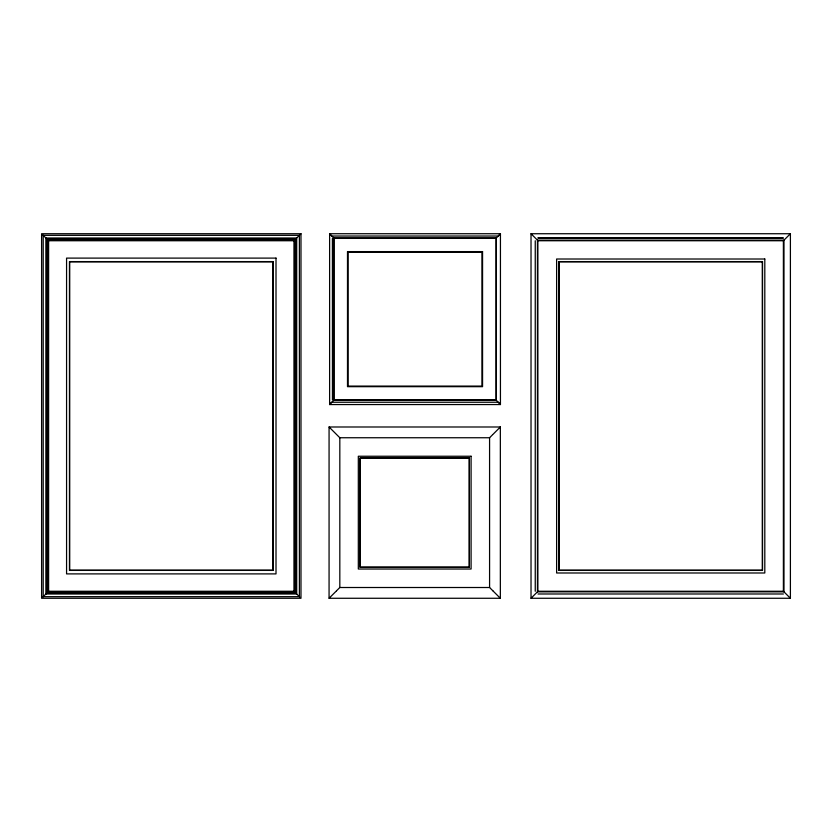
<?xml version="1.0" encoding="UTF-8"?>
<svg xmlns="http://www.w3.org/2000/svg" width="832" height="832" viewBox="0 0 832 832"><rect width="100%" height="100%" fill="white"/><g stroke="black" fill="none" stroke-linecap="round" stroke-linejoin="round"><path stroke-width="1.25" d="M535.246 591.261L535.246 240.739M295.09 592.384L293.966 591.261L293.966 240.739L295.09 239.616M295.506 239.21L296.348 238.358M299.78 597.064L296.702 593.996L296.702 238.004L299.78 234.936M300.487 234.229L300.976 233.73L41.6 233.73L41.6 598.27L300.976 598.27L300.976 233.73M42.796 597.064L45.874 593.996L45.874 238.004L42.796 234.936M46.228 593.642L48.61 591.261L48.61 240.739L46.228 238.358M329.618 404.55L329.618 233.73L500.438 233.73L500.438 404.55L329.618 404.55L330.231 403.946M330.481 403.697L331.053 403.114M333.85 237.994L333.85 400.286L333.85 237.962L496.205 237.962L496.205 400.317L496.205 237.994M499.002 235.165L500.438 233.73M329.108 598.229L336.336 591.001M336.544 590.793L339.82 587.506L489.58 587.506L492.95 590.876M336.794 434.72L339.82 437.746L489.58 437.746L492.617 434.72M493.074 434.262L500.292 427.034M790.4 598.27L783.39 591.261L783.39 240.739L790.4 233.73L531.024 233.73L531.024 598.27L790.4 598.27L790.4 233.73M531.024 598.27L537.441 591.843L537.441 240.157L531.024 233.73M537.815 591.479L537.815 240.521M500.438 234.125L495.82 238.347L334.235 238.347L329.618 234.125M329.618 404.154L334.235 399.932L495.82 399.932L500.438 404.154M331.926 236.038L498.129 236.038M45.874 238.004L296.702 238.004M538.034 238.004L783.39 238.014L538.034 237.962M537.441 240.157L783.973 240.157L783.973 591.843L537.441 591.843M48.61 240.739L293.966 240.739M538.034 240.739L783.39 240.739M333.85 400.317L496.205 400.317M331.926 402.241L498.129 402.241M48.61 591.261L293.966 591.261M538.034 591.261L783.39 591.261M45.874 593.996L296.702 593.996M538.034 593.986L783.39 593.986M330.481 234.593L331.053 235.165M499.002 403.114L500.438 404.55M329.108 427.034L336.336 434.262M493.074 591.001L500.292 598.229M295.506 592.79L296.348 593.642M489.58 437.746L489.58 587.506M339.82 437.746L339.82 587.506M332.405 238.347L332.446 399.932M299.385 235.331L43.202 235.331L43.202 596.669L299.385 596.669L299.385 235.331M295.932 238.784L46.654 238.784L46.654 593.216L295.932 593.216L295.932 238.784M294.809 239.897L47.767 239.897L47.767 592.103L294.809 592.103L294.809 239.897M482.56 251.607L347.495 251.607L347.495 386.672L482.56 386.672L482.56 251.607M481.978 252.2L348.088 252.2L348.088 386.09L481.978 386.09L481.978 252.2M276.006 258.107L66.57 258.107L66.57 573.893L276.006 573.893L276.006 258.107M764.806 259.012L556.618 259.012L556.618 572.988L764.806 572.988L764.806 259.012M273.114 261.602L69.462 261.602L69.462 570.398L273.114 570.398L273.114 261.602M762.538 261.602L558.886 261.602L558.886 570.398L762.538 570.398L762.538 261.602M272.938 261.778L69.638 261.778L69.638 570.222L272.938 570.222L272.938 261.778M762.362 261.778L559.062 261.778L559.062 570.222L762.362 570.222L762.362 261.778M500.344 426.993L329.066 426.993L329.066 598.27L500.344 598.27L500.344 426.993M471.089 456.248L358.322 456.248L358.322 569.015L471.089 569.015L471.089 456.248M469.373 457.954L360.027 457.954L360.027 567.31L469.373 567.31L469.373 457.954M469.269 458.068L360.131 458.068L360.131 567.195L469.269 567.195L469.269 458.068"/></g></svg>
